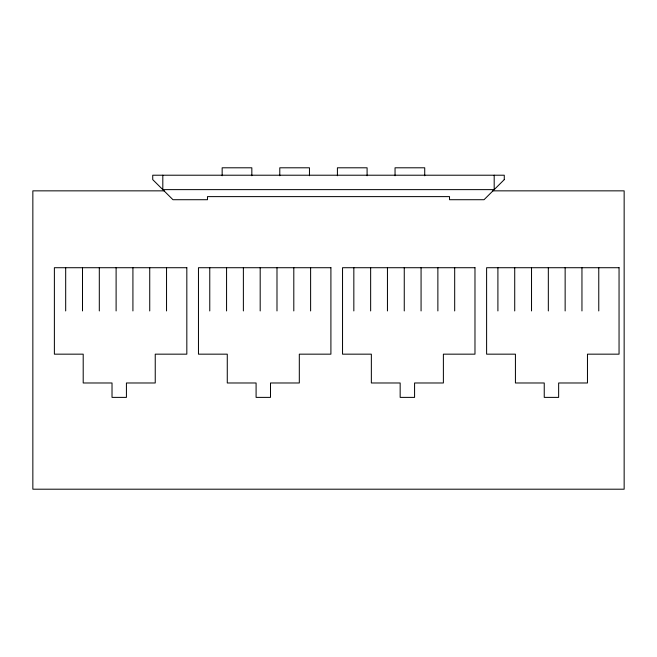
<?xml version="1.0" encoding="UTF-8"?>
<svg xmlns="http://www.w3.org/2000/svg" width="657" height="657" viewBox="0 0 657 657"><rect width="100%" height="100%" fill="white"/><g stroke="black" fill="none" stroke-linecap="round" stroke-linejoin="round"><path stroke-width="0.99" d="M164.25 190.85L32.85 190.85L32.85 489.202L624.15 489.202L624.15 190.85L492.75 190.85M598.765 267.719L598.765 310.942M581.954 267.719L581.954 310.942M565.143 267.719L565.143 310.942M548.332 267.719L548.332 310.942M531.529 267.719L531.529 310.942M514.718 267.719L514.718 310.942M497.907 267.719L497.907 310.942M494.187 175.214L494.187 189.627L162.813 189.627L162.813 175.214M454.685 267.719L454.685 310.942M437.874 267.719L437.874 310.942M424.726 175.748L424.726 167.798L395.046 167.798L395.046 175.748M421.071 267.719L421.071 310.942M404.26 267.719L404.26 310.942M387.449 267.719L387.449 310.942M370.647 267.719L370.647 310.942M367.091 175.748L367.091 167.798L337.411 167.798L337.411 175.748M353.836 267.719L353.836 310.942M310.613 267.719L310.613 310.942M309.463 175.748L309.463 167.798L279.783 167.798L279.783 175.748M293.802 267.719L293.802 310.942M276.991 267.719L276.991 310.942M260.188 267.719L260.188 310.942M251.836 175.748L251.836 167.798L222.156 167.798L222.156 175.748M243.377 267.719L243.377 310.942M226.566 267.719L226.566 310.942M209.764 267.719L209.764 310.942M166.541 267.719L166.541 310.942M149.73 267.719L149.73 310.942M132.919 267.719L132.919 310.942M116.108 267.719L116.108 310.942M99.306 267.719L99.306 310.942M82.495 267.719L82.495 310.942M65.684 267.719L65.684 310.942M504.272 179.616L484.028 199.712L449.519 199.712L449.519 196.615L207.481 196.615L207.481 199.712L172.972 199.712L152.728 179.616L152.728 175.214L504.272 175.214L504.272 179.616M186.826 267.719L54.383 267.719L54.383 354.164L83.201 354.164L83.201 382.982L112.019 382.982L112.019 397.386L126.423 397.386L126.423 382.982L155.241 382.982L155.241 354.164L186.826 354.164L186.826 267.719M330.906 267.719L198.463 267.719L198.463 354.164L227.273 354.164L227.273 382.982L256.09 382.982L256.09 397.386L270.495 397.386L270.495 382.982L299.313 382.982L299.313 354.164L330.906 354.164L330.906 267.719M474.978 267.719L342.535 267.719L342.535 354.164L371.353 354.164L371.353 382.982L400.162 382.982L400.162 397.386L414.575 397.386L414.575 382.982L443.385 382.982L443.385 354.164L474.978 354.164L474.978 267.719M619.05 267.719L486.607 267.719L486.607 354.164L515.425 354.164L515.425 382.982L544.242 382.982L544.242 397.386L558.647 397.386L558.647 382.982L587.465 382.982L587.465 354.164L619.05 354.164L619.05 267.719"/></g></svg>
